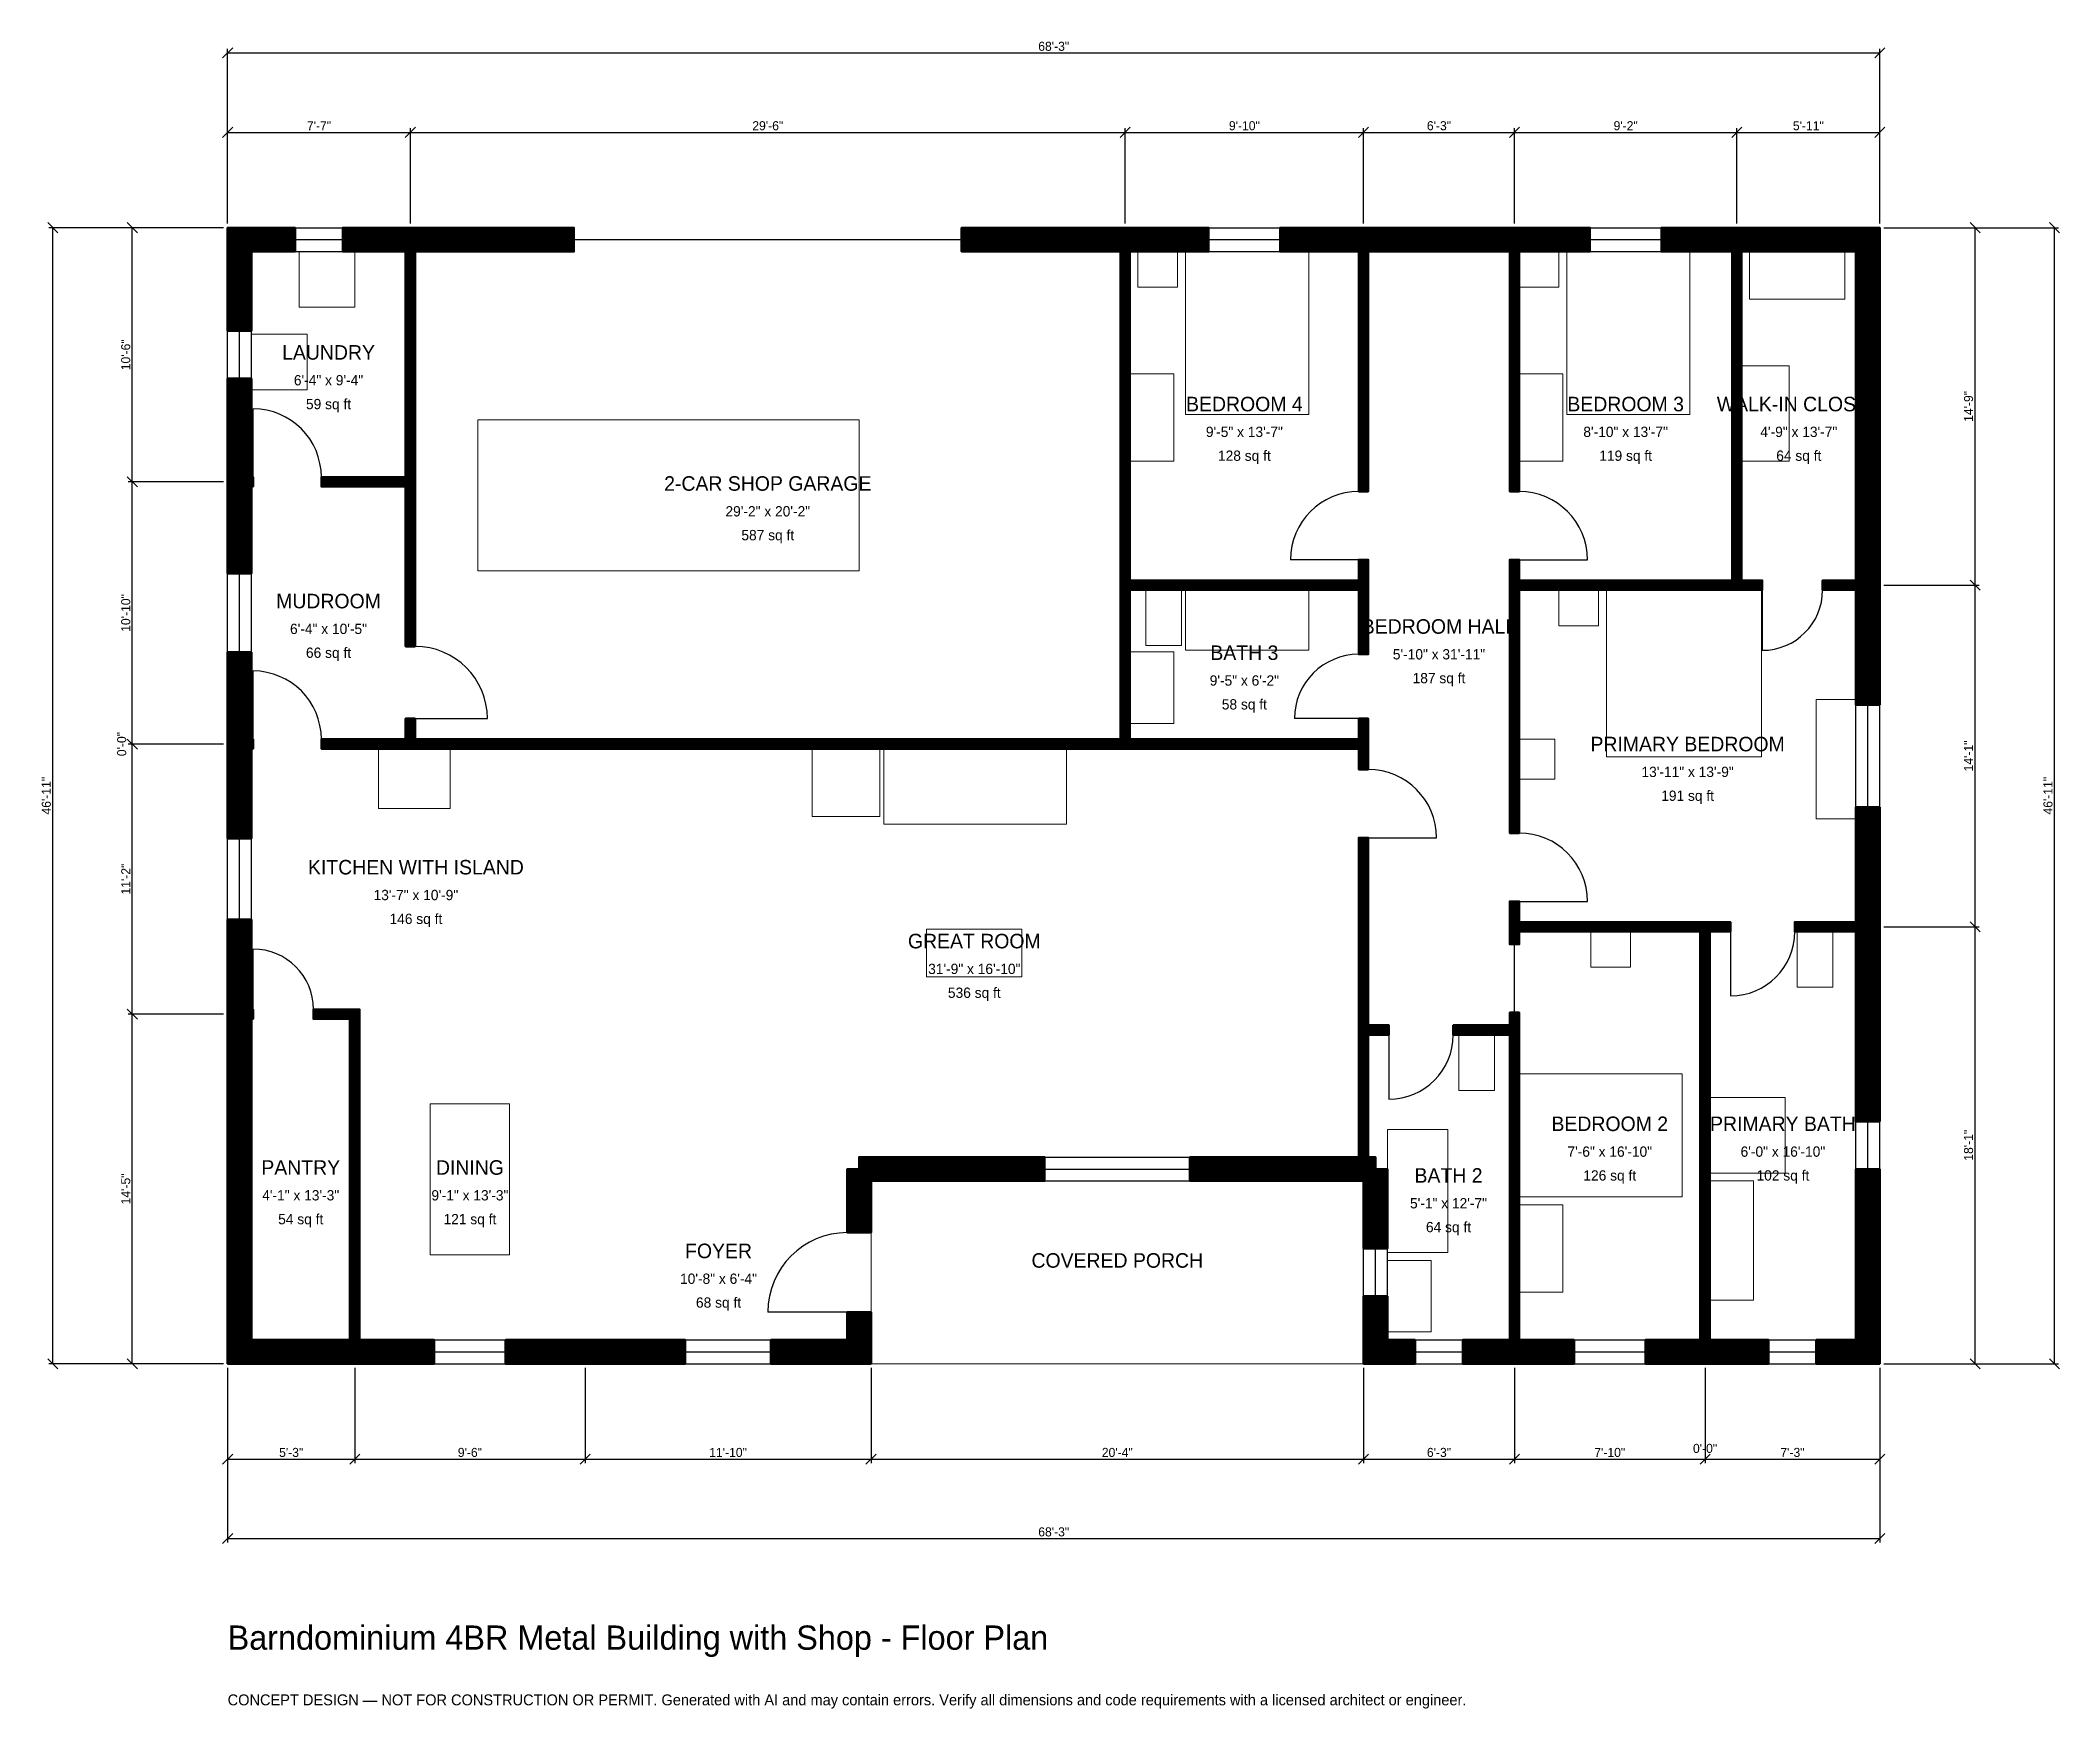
# Model space of a CAD drawing. Header units: inches. Extents: x -93 to 908, y -171 to 656.
import ezdxf
from ezdxf.enums import TextEntityAlignment as Align

# ---------------------------------------------------------------- set-up
doc = ezdxf.new("R2010")
doc.units = ezdxf.units.IN
doc.header["$MEASUREMENT"] = 0
doc.linetypes.add('DASHED', pattern=[0.6, 0.5, -0.1])
for name, color, linetype, lineweight in [('A-ANNO-DIMS', 1, 'Continuous', 13), ('A-ANNO-TEXT', 7, 'Continuous', 18), ('A-AREA-IDEN', 7, 'Continuous', 18), ('A-DOOR', 2, 'Continuous', 25), ('A-FLOR-FIXT', 9, 'Continuous', 13), ('A-FURN', 9, 'Continuous', 13), ('A-GLAZ', 4, 'Continuous', 25), ('A-SITE-PAVE', 8, 'Continuous', 13), ('A-WALL', 7, 'Continuous', 50), ('A-WALL-PATT', 8, 'Continuous', 13)]:
    doc.layers.add(name, color=color, linetype=linetype, lineweight=lineweight)
doc.dimstyles.new('PLAN', dxfattribs={"dimtxt": 4.5, "dimasz": 3, "dimexe": 2, "dimexo": 2, "dimgap": 1, "dimtad": 1, "dimdec": 0, "dimlunit": 4, "dimtsz": 2.5, "dimcen": 2.5, "dimclrd": 1, "dimclre": 1, "dimazin": 3, "dimtfac": 1, "dimtmove": 0, "dimatfit": 3})

msp = doc.modelspace()

# ---------------------------------------------------------------- hatches: boundary and pattern name
at = {"layer": 'A-WALL-PATT'}
h = msp.add_hatch(dxfattribs=at)
h.set_pattern_fill('ANSI31', color=8, scale=0.8)
h.paths.add_polyline_path([(65.3543, 0), (60.6299, 0), (60.6299, 0), (57.0866, 0), (11.811, 0), (11.811, 0), (0, 0), (0, 0), (0, 0), (0, 11.811), (0, 11.811), (0, 167.3228), (0, 170.8661), (0, 170.8661), (0, 175.5906), (0, 175.5906), (0, 179.1339), (0, 220.0787), (11.811, 220.0787), (11.811, 179.1339), (11.811, 175.5906), (12.5984, 175.5906), (12.5984, 170.8661), (11.811, 170.8661), (11.811, 167.3228), (11.811, 11.811), (57.0866, 11.811), (60.6299, 11.811), (60.6299, 170.8661), (42.5197, 170.8661), (42.5197, 175.5906), (60.6299, 175.5906), (65.3543, 175.5906), (65.3543, 170.8661), (65.3543, 11.811), (68.8976, 11.811), (102.3622, 11.811), (102.3622, 0), (68.8976, 0), (65.3543, 0), (65.3543, 0)])
h.paths.add_polyline_path([(0, 301.1811), (0, 304.7244), (0, 304.7244), (0, 309.4488), (0, 309.4488), (0, 312.9921), (0, 352.5591), (11.811, 352.5591), (11.811, 312.9921), (11.811, 309.4488), (12.5984, 309.4488), (12.5984, 304.7244), (11.811, 304.7244), (11.811, 301.1811), (11.811, 260.2362), (0, 260.2362), (0, 301.1811)])
h.paths.add_polyline_path([(0, 431.1024), (0, 434.6457), (0, 434.6457), (0, 439.3701), (0, 439.3701), (0, 442.9134), (0, 488.189), (11.811, 488.189), (11.811, 442.9134), (11.811, 439.3701), (12.5984, 439.3701), (12.5984, 434.6457), (11.811, 434.6457), (11.811, 431.1024), (11.811, 391.5354), (0, 391.5354), (0, 431.1024)])
h.paths.add_polyline_path([(0, 551.1811), (0, 551.1811), (0, 562.9921), (0, 562.9921), (0, 562.9922), (11.811, 562.9922), (11.811, 562.9921), (33.4646, 562.9921), (33.4646, 551.1811), (11.811, 551.1811), (11.811, 511.811), (0, 511.811), (0, 551.1811)])
h.paths.add_polyline_path([(84.6457, 562.9921), (88.189, 562.9921), (88.189, 562.9922), (92.9134, 562.9922), (92.9134, 562.9921), (96.4567, 562.9921), (171.6535, 562.9921), (171.6535, 551.1811), (96.4567, 551.1811), (92.9134, 551.1811), (92.9134, 439.3701), (92.9134, 434.6457), (92.9134, 355.5118), (88.189, 355.5118), (88.189, 434.6457), (46.4567, 434.6457), (46.4567, 439.3701), (88.189, 439.3701), (88.189, 551.1811), (84.6457, 551.1811), (57.0866, 551.1811), (57.0866, 562.9921), (84.6457, 562.9921)])
h.paths.add_polyline_path([(438.9764, 562.9921), (442.5197, 562.9921), (442.5197, 562.9922), (447.2441, 562.9922), (447.2441, 562.9921), (450.7874, 562.9921), (486.2205, 562.9921), (486.2205, 551.1811), (450.7874, 551.1811), (447.2441, 551.1811), (447.2441, 388.189), (560.6299, 388.189), (560.6299, 398.4252), (565.3543, 398.4252), (565.3543, 388.189), (565.3543, 383.4646), (565.3543, 351.5748), (560.6299, 351.5748), (560.6299, 383.4646), (447.2441, 383.4646), (447.2441, 309.4488), (560.6299, 309.4488), (560.6299, 319.685), (565.3543, 319.685), (565.3543, 309.4488), (565.3543, 304.7244), (565.3543, 294.4882), (560.6299, 294.4882), (560.6299, 304.7244), (447.2441, 304.7244), (442.5197, 304.7244), (174.8031, 304.7244), (174.8031, 304.7244), (92.9134, 304.7244), (92.9134, 304.7244), (88.189, 304.7244), (88.189, 304.7244), (46.4567, 304.7244), (46.4567, 309.4488), (88.189, 309.4488), (88.189, 319.685), (92.9134, 319.685), (92.9134, 309.4488), (179.5276, 309.4488), (179.5276, 309.4488), (442.5197, 309.4488), (442.5197, 383.4646), (442.5197, 388.189), (442.5197, 551.1811), (438.9764, 551.1811), (363.7795, 551.1811), (363.7795, 562.9921), (438.9764, 562.9921)])
h.paths.add_polyline_path([(557.0866, 562.9921), (560.6299, 562.9921), (560.6299, 562.9922), (565.3543, 562.9922), (565.3543, 562.9921), (568.8976, 562.9921), (631.8898, 562.9921), (635.4331, 562.9921), (635.4331, 562.9922), (640.1575, 562.9922), (640.1575, 562.9921), (643.7008, 562.9921), (675.1968, 562.9921), (675.1968, 551.1811), (643.7008, 551.1811), (640.1575, 551.1811), (640.1575, 432.2835), (635.4331, 432.2835), (635.4331, 551.1811), (631.8898, 551.1811), (568.8976, 551.1811), (565.3543, 551.1811), (565.3543, 432.2835), (560.6299, 432.2835), (560.6299, 551.1811), (557.0866, 551.1811), (521.6535, 551.1811), (521.6535, 562.9921), (557.0866, 562.9921)])
h.paths.add_polyline_path([(742.126, 562.9921), (745.6693, 562.9921), (745.6693, 562.9922), (750.3937, 562.9922), (750.3937, 562.9921), (753.937, 562.9921), (807.0866, 562.9921), (807.0866, 562.9922), (818.8976, 562.9922), (818.8976, 562.9921), (818.8977, 562.9921), (818.8977, 551.1811), (818.8976, 551.1811), (818.8976, 388.189), (818.8977, 388.189), (818.8977, 383.4646), (818.8976, 383.4646), (818.8976, 379.9213), (818.8976, 379.9213), (818.8976, 326.5748), (807.0866, 326.5748), (807.0866, 383.4646), (790.5512, 383.4646), (790.5512, 388.189), (807.0866, 388.189), (807.0866, 391.7323), (807.0866, 391.7323), (807.0866, 551.1811), (753.937, 551.1811), (750.3937, 551.1811), (750.3937, 388.189), (760.6299, 388.189), (760.6299, 383.4646), (750.3937, 383.4646), (745.6693, 383.4646), (640.1575, 383.4646), (640.1575, 262.9921), (635.4331, 262.9921), (635.4331, 383.4646), (635.4331, 388.189), (635.4331, 398.4252), (640.1575, 398.4252), (640.1575, 388.189), (745.6693, 388.189), (745.6693, 551.1811), (742.126, 551.1811), (710.6299, 551.1811), (710.6299, 562.9921), (742.126, 562.9921)])
h.paths.add_polyline_path([(818.8976, 222.4409), (818.8976, 222.4409), (818.8976, 218.8976), (818.8977, 218.8976), (818.8977, 214.1732), (818.8976, 214.1732), (818.8976, 120.0787), (807.0866, 120.0787), (807.0866, 210.6299), (807.0866, 210.6299), (807.0866, 214.1732), (776.7717, 214.1732), (776.7717, 218.8976), (807.0866, 218.8976), (807.0866, 275.7874), (818.8976, 275.7874), (818.8976, 222.4409)])
h.paths.add_polyline_path([(818.8976, 11.811), (818.8977, 11.811), (818.8977, 0), (818.8976, 0), (818.8976, 0), (807.0866, 0), (807.0866, 0), (787.4016, 0), (787.4016, 11.811), (807.0866, 11.811), (807.0866, 96.4567), (818.8976, 96.4567), (818.8976, 11.811)])
h.paths.add_polyline_path([(738.189, 0), (734.6457, 0), (734.6457, 0), (729.9213, 0), (729.9213, 0), (726.378, 0), (702.7559, 0), (702.7559, 11.811), (726.378, 11.811), (729.9213, 11.811), (729.9213, 214.1732), (640.1575, 214.1732), (640.1575, 207.874), (635.4331, 207.874), (635.4331, 214.1732), (635.4331, 218.8976), (635.4331, 229.1339), (640.1575, 229.1339), (640.1575, 218.8976), (729.9213, 218.8976), (729.9213, 218.8976), (734.6457, 218.8976), (744.8819, 218.8976), (744.8819, 214.1732), (734.6457, 214.1732), (734.6457, 11.811), (738.189, 11.811), (763.7795, 11.811), (763.7795, 0), (738.189, 0)])
h.paths.add_polyline_path([(643.7008, 0), (640.1575, 0), (640.1575, 0), (635.4331, 0), (635.4331, 0), (631.8898, 0), (612.2047, 0), (612.2047, 11.811), (631.8898, 11.811), (635.4331, 11.811), (635.4331, 162.9921), (607.4803, 162.9921), (607.4803, 167.7165), (635.4331, 167.7165), (635.4331, 174.0157), (640.1575, 174.0157), (640.1575, 167.7165), (640.1575, 162.9921), (640.1575, 11.811), (643.7008, 11.811), (667.3228, 11.811), (667.3228, 0), (643.7008, 0)])
h.paths.add_polyline_path([(574.8031, 0), (574.8031, 0), (562.9921, 0), (562.9921, 0), (562.9921, 0), (562.9921, 11.811), (562.9921, 11.811), (562.9921, 33.4646), (574.8031, 33.4646), (574.8031, 11.811), (588.5827, 11.811), (588.5827, 0), (574.8031, 0)])
h.paths.add_polyline_path([(562.9921, 88.189), (562.9921, 88.189), (562.9921, 90.5511), (560.6299, 90.5511), (560.6299, 90.5512), (476.9685, 90.5512), (476.9685, 102.3622), (560.6299, 102.3622), (560.6299, 162.9921), (560.6299, 167.7165), (560.6299, 260.6299), (565.3543, 260.6299), (565.3543, 167.7165), (575.5906, 167.7165), (575.5906, 162.9921), (565.3543, 162.9921), (565.3543, 102.3622), (568.8976, 102.3622), (568.8976, 96.4567), (574.8031, 96.4567), (574.8031, 57.0866), (562.9921, 57.0866), (562.9921, 88.189)])
h.paths.add_polyline_path([(318.8976, 90.5512), (318.8976, 64.9606), (307.0866, 64.9606), (307.0866, 96.4567), (312.9921, 96.4567), (312.9921, 102.3622), (404.9213, 102.3622), (404.9213, 90.5512), (318.8976, 90.5512)])
h.paths.add_polyline_path([(318.8976, 11.811), (318.8977, 11.811), (318.8977, 0), (318.8976, 0), (318.8976, 0), (307.0866, 0), (307.0866, 0), (269.2913, 0), (269.2913, 11.811), (307.0866, 11.811), (307.0866, 25.5906), (318.8976, 25.5906), (318.8976, 11.811)])
h.paths.add_polyline_path([(183.0709, 0), (171.2598, 0), (137.7953, 0), (137.7953, 11.811), (171.2598, 11.811), (183.0709, 11.811), (226.7717, 11.811), (226.7717, 0), (183.0709, 0)])

# ---------------------------------------------------------------- linework, layer by layer
at = {"layer": 'A-DOOR', "linetype": 'DASHED'}
msp.add_line((171.6535, 557.0866), (363.7795, 557.0866), dxfattribs=at)
at = {"layer": 'A-DOOR'}
for p, q in [((12.5984, 439.3701), (12.5984, 473.2283)), ((560.6299, 398.4252), (526.7717, 398.4252)), ((640.1575, 398.4252), (674.0157, 398.4252)), ((760.6299, 383.4646), (760.6299, 353.5433)), ((12.5984, 309.4488), (12.5984, 343.3071)), ((92.9134, 319.685), (128.7402, 319.685)), ((560.6299, 319.685), (528.7402, 319.685)), ((565.3543, 260.6299), (599.2126, 260.6299)), ((640.1575, 229.1339), (674.0157, 229.1339)), ((744.8819, 214.1732), (744.8819, 182.2835)), ((12.5984, 175.5906), (12.5984, 205.5118)), ((637.7953, 174.0157), (637.7953, 207.874)), ((575.5906, 162.9921), (575.5906, 131.1024)), ((307.0866, 25.5906), (267.7165, 25.5906))]:
    msp.add_line(p, q, dxfattribs=at)
for centre, radius, start, end in [((12.5984, 439.3701), 33.8583, 0, 90), ((560.6299, 398.4252), 33.8583, 90, 180), ((640.1575, 398.4252), 33.8583, 0, 90), ((760.6299, 383.4646), 29.9213, 270, 360), ((92.9134, 319.685), 35.8268, 0, 90), ((560.6299, 319.685), 31.8898, 90, 180), ((12.5984, 309.4488), 33.8583, 0, 90), ((565.3543, 260.6299), 33.8583, 0, 90), ((640.1575, 229.1339), 33.8583, 0, 90), ((744.8819, 214.1732), 31.8898, 270, 360), ((12.5984, 175.5906), 29.9213, 0, 90), ((575.5906, 162.9921), 31.8898, 270, 360), ((307.0866, 25.5906), 39.3701, 90, 180)]:
    msp.add_arc(centre, radius, start, end, dxfattribs=at)
at = {"layer": 'A-FLOR-FIXT'}
for points in [[(455.1181, 355.9055), (472.8346, 355.9055), (472.8346, 383.4646), (455.1181, 383.4646)], [(474.8031, 353.5433), (535.8268, 353.5433), (535.8268, 383.4646), (474.8031, 383.4646)], [(447.2441, 317.3228), (468.8976, 317.3228), (468.8976, 352.7559), (447.2441, 352.7559)], [(777.9528, 186.6142), (795.6693, 186.6142), (795.6693, 214.1732), (777.9528, 214.1732)], [(610.2362, 135.4331), (627.9528, 135.4331), (627.9528, 162.9921), (610.2362, 162.9921)], [(734.6457, 94.4882), (772.0472, 94.4882), (772.0472, 131.8898), (734.6457, 131.8898)], [(574.8031, 55.1181), (604.7244, 55.1181), (604.7244, 116.1417), (574.8031, 116.1417)], [(734.6457, 31.4961), (756.2992, 31.4961), (756.2992, 90.5512), (734.6457, 90.5512)], [(574.8031, 15.748), (596.4567, 15.748), (596.4567, 51.1811), (574.8031, 51.1811)]]:
    msp.add_lwpolyline(points, close=True, dxfattribs=at)
at = {"layer": 'A-FURN'}
for points in [[(35.4331, 523.622), (62.9921, 523.622), (62.9921, 551.1811), (35.4331, 551.1811)], [(451.1811, 533.4646), (470.8661, 533.4646), (470.8661, 551.1811), (451.1811, 551.1811)], [(474.8031, 470.4724), (535.8268, 470.4724), (535.8268, 551.1811), (474.8031, 551.1811)], [(640.1575, 533.4646), (659.8425, 533.4646), (659.8425, 551.1811), (640.1575, 551.1811)], [(663.7795, 470.4724), (724.8031, 470.4724), (724.8031, 551.1811), (663.7795, 551.1811)], [(754.3307, 527.5591), (801.5748, 527.5591), (801.5748, 551.1811), (754.3307, 551.1811)], [(11.811, 482.6772), (39.3701, 482.6772), (39.3701, 510.2362), (11.811, 510.2362)], [(447.2441, 447.2441), (468.8976, 447.2441), (468.8976, 490.5512), (447.2441, 490.5512)], [(640.1575, 447.2441), (661.811, 447.2441), (661.811, 490.5512), (640.1575, 490.5512)], [(750.3937, 447.2441), (774.0157, 447.2441), (774.0157, 494.4882), (750.3937, 494.4882)], [(124.0157, 392.9134), (312.9921, 392.9134), (312.9921, 467.7165), (124.0157, 467.7165)], [(659.8425, 365.748), (679.5276, 365.748), (679.5276, 383.4646), (659.8425, 383.4646)], [(683.4646, 300.7874), (760.2362, 300.7874), (760.2362, 383.4646), (683.4646, 383.4646)], [(787.4016, 270.0787), (807.0866, 270.0787), (807.0866, 329.1339), (787.4016, 329.1339)], [(74.8031, 275.1969), (110.2362, 275.1969), (110.2362, 304.7244), (74.8031, 304.7244)], [(289.7638, 271.2598), (323.2283, 271.2598), (323.2283, 304.7244), (289.7638, 304.7244)], [(325.1969, 267.3228), (415.748, 267.3228), (415.748, 304.7244), (325.1969, 304.7244)], [(640.1575, 289.7638), (657.874, 289.7638), (657.874, 309.4488), (640.1575, 309.4488)], [(346.4567, 191.7323), (393.7008, 191.7323), (393.7008, 215.3543), (346.4567, 215.3543)], [(675.5906, 196.4567), (695.2756, 196.4567), (695.2756, 214.1732), (675.5906, 214.1732)], [(640.1575, 82.6772), (720.8661, 82.6772), (720.8661, 143.7008), (640.1575, 143.7008)], [(100.3937, 53.937), (139.7638, 53.937), (139.7638, 128.7402), (100.3937, 128.7402)], [(640.1575, 35.4331), (661.811, 35.4331), (661.811, 78.7402), (640.1575, 78.7402)]]:
    msp.add_lwpolyline(points, close=True, dxfattribs=at)
at = {"layer": 'A-GLAZ'}
for p, q in [((33.4646, 562.9921), (57.0866, 562.9921)), ((486.2205, 562.9921), (521.6535, 562.9921)), ((675.1968, 562.9921), (710.6299, 562.9921)), ((33.4646, 557.0866), (57.0866, 557.0866)), ((33.4646, 551.1811), (57.0866, 551.1811)), ((486.2205, 557.0866), (521.6535, 557.0866)), ((486.2205, 551.1811), (521.6535, 551.1811)), ((675.1968, 557.0866), (710.6299, 557.0866)), ((675.1968, 551.1811), (710.6299, 551.1811)), ((0, 488.189), (0, 511.811)), ((5.9055, 488.189), (5.9055, 511.811)), ((11.811, 488.189), (11.811, 511.811)), ((0, 352.5591), (0, 391.5354)), ((5.9055, 352.5591), (5.9055, 391.5354)), ((11.811, 352.5591), (11.811, 391.5354)), ((807.0866, 275.7874), (807.0866, 326.5748)), ((812.9921, 275.7874), (812.9921, 326.5748)), ((818.8976, 275.7874), (818.8976, 326.5748)), ((0, 220.0787), (0, 260.2362)), ((5.9055, 220.0787), (5.9055, 260.2362)), ((11.811, 220.0787), (11.811, 260.2362)), ((807.0866, 96.4567), (807.0866, 120.0787)), ((812.9921, 96.4567), (812.9921, 120.0787)), ((818.8976, 96.4567), (818.8976, 120.0787)), ((404.9213, 102.3622), (476.9685, 102.3622)), ((404.9213, 96.4567), (476.9685, 96.4567)), ((404.9213, 90.5512), (476.9685, 90.5512)), ((562.9921, 33.4646), (562.9921, 57.0866)), ((568.8976, 33.4646), (568.8976, 57.0866)), ((574.8031, 33.4646), (574.8031, 57.0866)), ((102.3622, 11.811), (137.7953, 11.811)), ((226.7717, 11.811), (269.2913, 11.811)), ((588.5827, 11.811), (612.2047, 11.811)), ((667.3228, 11.811), (702.7559, 11.811)), ((763.7795, 11.811), (787.4016, 11.811)), ((102.3622, 5.9055), (137.7953, 5.9055)), ((102.3622, 0), (137.7953, 0)), ((226.7717, 5.9055), (269.2913, 5.9055)), ((226.7717, 0), (269.2913, 0)), ((588.5827, 5.9055), (612.2047, 5.9055)), ((588.5827, 0), (612.2047, 0)), ((667.3228, 5.9055), (702.7559, 5.9055)), ((667.3228, 0), (702.7559, 0)), ((763.7795, 5.9055), (787.4016, 5.9055)), ((763.7795, 0), (787.4016, 0))]:
    msp.add_line(p, q, dxfattribs=at)
at = {"layer": 'A-SITE-PAVE', "linetype": 'DASHED'}
msp.add_lwpolyline([(318.8976, 0), (562.9921, 0), (562.9921, 90.5512), (318.8976, 90.5512)], close=True, dxfattribs=at)
at = {"layer": 'A-WALL'}
for points in [[(0, 551.1811), (0, 551.1811), (0, 562.9921), (0, 562.9921), (0, 562.9922), (11.811, 562.9922), (11.811, 562.9921), (33.4646, 562.9921), (33.4646, 551.1811), (11.811, 551.1811), (11.811, 511.811), (0, 511.811), (0, 551.1811)], [(84.6457, 562.9921), (88.189, 562.9921), (88.189, 562.9922), (92.9134, 562.9922), (92.9134, 562.9921), (96.4567, 562.9921), (171.6535, 562.9921), (171.6535, 551.1811), (96.4567, 551.1811), (92.9134, 551.1811), (92.9134, 439.3701), (92.9134, 434.6457), (92.9134, 355.5118), (88.189, 355.5118), (88.189, 434.6457), (46.4567, 434.6457), (46.4567, 439.3701), (88.189, 439.3701), (88.189, 551.1811), (84.6457, 551.1811), (57.0866, 551.1811), (57.0866, 562.9921), (84.6457, 562.9921)], [(438.9764, 562.9921), (442.5197, 562.9921), (442.5197, 562.9922), (447.2441, 562.9922), (447.2441, 562.9921), (450.7874, 562.9921), (486.2205, 562.9921), (486.2205, 551.1811), (450.7874, 551.1811), (447.2441, 551.1811), (447.2441, 388.189), (560.6299, 388.189), (560.6299, 398.4252), (565.3543, 398.4252), (565.3543, 388.189), (565.3543, 383.4646), (565.3543, 351.5748), (560.6299, 351.5748), (560.6299, 383.4646), (447.2441, 383.4646), (447.2441, 309.4488), (560.6299, 309.4488), (560.6299, 319.685), (565.3543, 319.685), (565.3543, 309.4488), (565.3543, 304.7244), (565.3543, 294.4882), (560.6299, 294.4882), (560.6299, 304.7244), (447.2441, 304.7244), (442.5197, 304.7244), (174.8031, 304.7244), (174.8031, 304.7244), (92.9134, 304.7244), (92.9134, 304.7244), (88.189, 304.7244), (88.189, 304.7244), (46.4567, 304.7244), (46.4567, 309.4488), (88.189, 309.4488), (88.189, 319.685), (92.9134, 319.685), (92.9134, 309.4488), (179.5276, 309.4488), (179.5276, 309.4488), (442.5197, 309.4488), (442.5197, 383.4646), (442.5197, 388.189), (442.5197, 551.1811), (438.9764, 551.1811), (363.7795, 551.1811), (363.7795, 562.9921), (438.9764, 562.9921)], [(557.0866, 562.9921), (560.6299, 562.9921), (560.6299, 562.9922), (565.3543, 562.9922), (565.3543, 562.9921), (568.8976, 562.9921), (631.8898, 562.9921), (635.4331, 562.9921), (635.4331, 562.9922), (640.1575, 562.9922), (640.1575, 562.9921), (643.7008, 562.9921), (675.1968, 562.9921), (675.1968, 551.1811), (643.7008, 551.1811), (640.1575, 551.1811), (640.1575, 432.2835), (635.4331, 432.2835), (635.4331, 551.1811), (631.8898, 551.1811), (568.8976, 551.1811), (565.3543, 551.1811), (565.3543, 432.2835), (560.6299, 432.2835), (560.6299, 551.1811), (557.0866, 551.1811), (521.6535, 551.1811), (521.6535, 562.9921), (557.0866, 562.9921)], [(742.126, 562.9921), (745.6693, 562.9921), (745.6693, 562.9922), (750.3937, 562.9922), (750.3937, 562.9921), (753.937, 562.9921), (807.0866, 562.9921), (807.0866, 562.9922), (818.8976, 562.9922), (818.8976, 562.9921), (818.8977, 562.9921), (818.8977, 551.1811), (818.8976, 551.1811), (818.8976, 388.189), (818.8977, 388.189), (818.8977, 383.4646), (818.8976, 383.4646), (818.8976, 379.9213), (818.8976, 379.9213), (818.8976, 326.5748), (807.0866, 326.5748), (807.0866, 383.4646), (790.5512, 383.4646), (790.5512, 388.189), (807.0866, 388.189), (807.0866, 391.7323), (807.0866, 391.7323), (807.0866, 551.1811), (753.937, 551.1811), (750.3937, 551.1811), (750.3937, 388.189), (760.6299, 388.189), (760.6299, 383.4646), (750.3937, 383.4646), (745.6693, 383.4646), (640.1575, 383.4646), (640.1575, 262.9921), (635.4331, 262.9921), (635.4331, 383.4646), (635.4331, 388.189), (635.4331, 398.4252), (640.1575, 398.4252), (640.1575, 388.189), (745.6693, 388.189), (745.6693, 551.1811), (742.126, 551.1811), (710.6299, 551.1811), (710.6299, 562.9921), (742.126, 562.9921)], [(0, 431.1024), (0, 434.6457), (0, 434.6457), (0, 439.3701), (0, 439.3701), (0, 442.9134), (0, 488.189), (11.811, 488.189), (11.811, 442.9134), (11.811, 439.3701), (12.5984, 439.3701), (12.5984, 434.6457), (11.811, 434.6457), (11.811, 431.1024), (11.811, 391.5354), (0, 391.5354), (0, 431.1024)], [(0, 301.1811), (0, 304.7244), (0, 304.7244), (0, 309.4488), (0, 309.4488), (0, 312.9921), (0, 352.5591), (11.811, 352.5591), (11.811, 312.9921), (11.811, 309.4488), (12.5984, 309.4488), (12.5984, 304.7244), (11.811, 304.7244), (11.811, 301.1811), (11.811, 260.2362), (0, 260.2362), (0, 301.1811)], [(818.8976, 222.4409), (818.8976, 222.4409), (818.8976, 218.8976), (818.8977, 218.8976), (818.8977, 214.1732), (818.8976, 214.1732), (818.8976, 120.0787), (807.0866, 120.0787), (807.0866, 210.6299), (807.0866, 210.6299), (807.0866, 214.1732), (776.7717, 214.1732), (776.7717, 218.8976), (807.0866, 218.8976), (807.0866, 275.7874), (818.8976, 275.7874), (818.8976, 222.4409)], [(562.9921, 88.189), (562.9921, 88.189), (562.9921, 90.5511), (560.6299, 90.5511), (560.6299, 90.5512), (476.9685, 90.5512), (476.9685, 102.3622), (560.6299, 102.3622), (560.6299, 162.9921), (560.6299, 167.7165), (560.6299, 260.6299), (565.3543, 260.6299), (565.3543, 167.7165), (575.5906, 167.7165), (575.5906, 162.9921), (565.3543, 162.9921), (565.3543, 102.3622), (568.8976, 102.3622), (568.8976, 96.4567), (574.8031, 96.4567), (574.8031, 57.0866), (562.9921, 57.0866), (562.9921, 88.189)], [(738.189, 0), (734.6457, 0), (734.6457, 0), (729.9213, 0), (729.9213, 0), (726.378, 0), (702.7559, 0), (702.7559, 11.811), (726.378, 11.811), (729.9213, 11.811), (729.9213, 214.1732), (640.1575, 214.1732), (640.1575, 207.874), (635.4331, 207.874), (635.4331, 214.1732), (635.4331, 218.8976), (635.4331, 229.1339), (640.1575, 229.1339), (640.1575, 218.8976), (729.9213, 218.8976), (729.9213, 218.8976), (734.6457, 218.8976), (744.8819, 218.8976), (744.8819, 214.1732), (734.6457, 214.1732), (734.6457, 11.811), (738.189, 11.811), (763.7795, 11.811), (763.7795, 0), (738.189, 0)], [(65.3543, 0), (60.6299, 0), (60.6299, 0), (57.0866, 0), (11.811, 0), (11.811, 0), (0, 0), (0, 0), (0, 0), (0, 11.811), (0, 11.811), (0, 167.3228), (0, 170.8661), (0, 170.8661), (0, 175.5906), (0, 175.5906), (0, 179.1339), (0, 220.0787), (11.811, 220.0787), (11.811, 179.1339), (11.811, 175.5906), (12.5984, 175.5906), (12.5984, 170.8661), (11.811, 170.8661), (11.811, 167.3228), (11.811, 11.811), (57.0866, 11.811), (60.6299, 11.811), (60.6299, 170.8661), (42.5197, 170.8661), (42.5197, 175.5906), (60.6299, 175.5906), (65.3543, 175.5906), (65.3543, 170.8661), (65.3543, 11.811), (68.8976, 11.811), (102.3622, 11.811), (102.3622, 0), (68.8976, 0), (65.3543, 0), (65.3543, 0)], [(643.7008, 0), (640.1575, 0), (640.1575, 0), (635.4331, 0), (635.4331, 0), (631.8898, 0), (612.2047, 0), (612.2047, 11.811), (631.8898, 11.811), (635.4331, 11.811), (635.4331, 162.9921), (607.4803, 162.9921), (607.4803, 167.7165), (635.4331, 167.7165), (635.4331, 174.0157), (640.1575, 174.0157), (640.1575, 167.7165), (640.1575, 162.9921), (640.1575, 11.811), (643.7008, 11.811), (667.3228, 11.811), (667.3228, 0), (643.7008, 0)], [(318.8976, 90.5512), (318.8976, 64.9606), (307.0866, 64.9606), (307.0866, 96.4567), (312.9921, 96.4567), (312.9921, 102.3622), (404.9213, 102.3622), (404.9213, 90.5512), (318.8976, 90.5512)], [(818.8976, 11.811), (818.8977, 11.811), (818.8977, 0), (818.8976, 0), (818.8976, 0), (807.0866, 0), (807.0866, 0), (787.4016, 0), (787.4016, 11.811), (807.0866, 11.811), (807.0866, 96.4567), (818.8976, 96.4567), (818.8976, 11.811)], [(574.8031, 0), (574.8031, 0), (562.9921, 0), (562.9921, 0), (562.9921, 0), (562.9921, 11.811), (562.9921, 11.811), (562.9921, 33.4646), (574.8031, 33.4646), (574.8031, 11.811), (588.5827, 11.811), (588.5827, 0), (574.8031, 0)], [(318.8976, 11.811), (318.8977, 11.811), (318.8977, 0), (318.8976, 0), (318.8976, 0), (307.0866, 0), (307.0866, 0), (269.2913, 0), (269.2913, 11.811), (307.0866, 11.811), (307.0866, 25.5906), (318.8976, 25.5906), (318.8976, 11.811)], [(183.0709, 0), (171.2598, 0), (137.7953, 0), (137.7953, 11.811), (171.2598, 11.811), (183.0709, 11.811), (226.7717, 11.811), (226.7717, 0), (183.0709, 0)]]:
    msp.add_lwpolyline(points, close=True, dxfattribs=at)

# ---------------------------------------------------------------- texts
at = {"layer": 'A-ANNO-TEXT'}
for s, height, p in [('Barndominium 4BR Metal Building with Shop - Floor Plan', 12, (0, -141.7323)), ('CONCEPT DESIGN — NOT FOR CONSTRUCTION OR PERMIT. Generated with AI and may contain errors. Verify all dimensions and code requirements with a licensed architect or engineer.', 5.4, (0, -169.2913))]:
    msp.add_text(s, height=height, dxfattribs=at).set_placement(p)
at = {"layer": 'A-AREA-IDEN'}
for s, height, p in [('LAUNDRY', 7.2, (50, 501.1811)), ('6\'-4" x 9\'-4"', 5.1, (50, 487.4016)), ('59 sq ft', 5.1, (50, 475.5906)), ('BEDROOM 4', 7.2, (503.937, 475.5906)), ('BEDROOM 3', 7.2, (692.9134, 475.5906)), ('WALK-IN CLOSET', 7.2, (778.7402, 475.5906)), ('9\'-5" x 13\'-7"', 5.1, (503.937, 461.811)), ('8\'-10" x 13\'-7"', 5.1, (692.9134, 461.811)), ('4\'-9" x 13\'-7"', 5.1, (778.7402, 461.811)), ('128 sq ft', 5.1, (503.937, 450)), ('119 sq ft', 5.1, (692.9134, 450)), ('64 sq ft', 5.1, (778.7402, 450)), ('2-CAR SHOP GARAGE', 7.2, (267.7165, 436.2205)), ('29\'-2" x 20\'-2"', 5.1, (267.7165, 422.4409)), ('587 sq ft', 5.1, (267.7165, 410.6299)), ('MUDROOM', 7.2, (50, 377.9528)), ('6\'-4" x 10\'-5"', 5.1, (50, 364.1732)), ('BEDROOM HALL', 7.2, (600.3937, 365.3543)), ('66 sq ft', 5.1, (50, 352.3622)), ('BATH 3', 7.2, (503.937, 352.3622)), ('5\'-10" x 31\'-11"', 5.1, (600.3937, 351.5748)), ('9\'-5" x 6\'-2"', 5.1, (503.937, 338.5827)), ('187 sq ft', 5.1, (600.3937, 339.7638)), ('58 sq ft', 5.1, (503.937, 326.7717)), ('PRIMARY BEDROOM', 7.2, (723.622, 307.0866)), ('13\'-11" x 13\'-9"', 5.1, (723.622, 293.3071)), ('191 sq ft', 5.1, (723.622, 281.4961)), ('KITCHEN WITH ISLAND', 7.2, (93.3071, 246.063)), ('13\'-7" x 10\'-9"', 5.1, (93.3071, 232.2835)), ('146 sq ft', 5.1, (93.3071, 220.4724)), ('GREAT ROOM', 7.2, (370.0787, 209.4488)), ('31\'-9" x 16\'-10"', 5.1, (370.0787, 195.6693)), ('536 sq ft', 5.1, (370.0787, 183.8583)), ('BEDROOM 2', 7.2, (685.0394, 118.8976)), ('PRIMARY BATH', 7.2, (770.8661, 118.8976)), ('PANTRY', 7.2, (36.2205, 97.2441)), ('DINING', 7.2, (120.0787, 97.2441)), ('7\'-6" x 16\'-10"', 5.1, (685.0394, 105.1181)), ('6\'-0" x 16\'-10"', 5.1, (770.8661, 105.1181)), ('BATH 2', 7.2, (605.1181, 93.3071)), ('126 sq ft', 5.1, (685.0394, 93.3071)), ('102 sq ft', 5.1, (770.8661, 93.3071)), ('4\'-1" x 13\'-3"', 5.1, (36.2205, 83.4646)), ('9\'-1" x 13\'-3"', 5.1, (120.0787, 83.4646)), ('5\'-1" x 12\'-7"', 5.1, (605.1181, 79.5276)), ('54 sq ft', 5.1, (36.2205, 71.6535)), ('121 sq ft', 5.1, (120.0787, 71.6535)), ('64 sq ft', 5.1, (605.1181, 67.7165)), ('FOYER', 7.2, (243.3071, 55.9055)), ('COVERED PORCH', 7.2, (440.9449, 51.1811)), ('10\'-8" x 6\'-4"', 5.1, (243.3071, 42.126)), ('68 sq ft', 5.1, (243.3071, 30.315))]:
    msp.add_text(s, height=height, dxfattribs=at).set_placement(p, align=Align.MIDDLE_CENTER)

# ---------------------------------------------------------------- dimensions: what is measured, and where the dimension line sits
at = {"layer": 'A-ANNO-DIMS'}
for base, p1, p2, text in [((0, 649.6063), (0, 562.9921), (818.8976, 562.9921), '68\'-3"'), ((0, 610.2362), (0, 562.9921), (90.5512, 562.9921), '7\'-7"'), ((90.5512, 610.2362), (90.5512, 562.9921), (444.8819, 562.9921), '29\'-6"'), ((444.8819, 610.2362), (444.8819, 562.9921), (562.9921, 562.9921), '9\'-10"'), ((562.9921, 610.2362), (562.9921, 562.9921), (637.7953, 562.9921), '6\'-3"'), ((637.7953, 610.2362), (637.7953, 562.9921), (748.0315, 562.9921), '9\'-2"'), ((748.0315, 610.2362), (748.0315, 562.9921), (818.8976, 562.9921), '5\'-11"'), ((0, -47.2441), (0, 0), (62.9921, 0), '5\'-3"'), ((0, -86.6142), (0, 0), (818.8976, 0), '68\'-3"'), ((62.9921, -47.2441), (62.9921, 0), (177.1654, 0), '9\'-6"'), ((177.1654, -47.2441), (177.1654, 0), (318.8976, 0), '11\'-10"'), ((318.8976, -47.2441), (318.8976, 0), (562.9921, 0), '20\'-4"'), ((562.9921, -47.2441), (562.9921, 0), (637.7953, 0), '6\'-3"'), ((637.7953, -47.2441), (637.7953, 0), (732.2835, 0), '7\'-10"'), ((732.2835, -47.2441), (732.2835, 0), (732.2835, 0), '0\'-0"'), ((732.2835, -47.2441), (732.2835, 0), (818.8976, 0), '7\'-3"')]:
    msp.add_linear_dim(base=base, p1=p1, p2=p2, text=text, dimstyle='PLAN', dxfattribs=at).render()
for base, p1, p2, text in [((-86.6142, 0), (0, 0), (0, 562.9921), '46\'-11"'), ((-47.2441, 437.0079), (0, 437.0079), (0, 562.9921), '10\'-6"'), ((866.1417, 385.8268), (818.8976, 385.8268), (818.8976, 562.9921), '14\'-9"'), ((905.5118, 0), (818.8976, 0), (818.8976, 562.9921), '46\'-11"'), ((-47.2441, 307.0866), (0, 307.0866), (0, 437.0079), '10\'-10"'), ((866.1417, 216.5354), (818.8976, 216.5354), (818.8976, 385.8268), '14\'-1"'), ((-47.2441, 307.0866), (0, 307.0866), (0, 307.0866), '0\'-0"'), ((-47.2441, 173.2283), (0, 173.2283), (0, 307.0866), '11\'-2"'), ((866.1417, 0), (818.8976, 0), (818.8976, 216.5354), '18\'-1"'), ((-47.2441, 0), (0, 0), (0, 173.2283), '14\'-5"')]:
    msp.add_linear_dim(base=base, p1=p1, p2=p2, angle=90, text=text, dimstyle='PLAN', dxfattribs=at).render()

doc.saveas('drawing.dxf')
